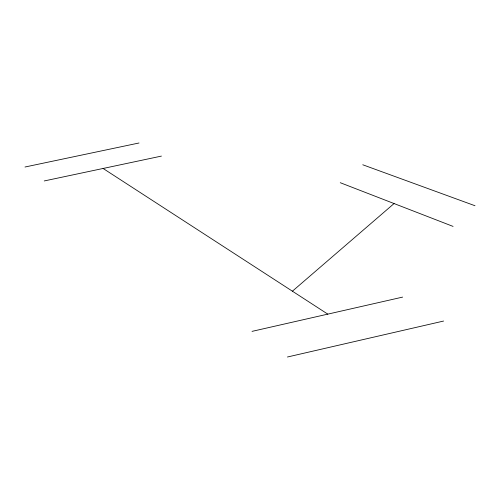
<?xml version="1.0" encoding="UTF-8"?>
<svg xmlns="http://www.w3.org/2000/svg" width="500" height="500" viewBox="0 0 500 500"><rect width="100%" height="100%" fill="white"/><g stroke="black" fill="none" stroke-linecap="round" stroke-linejoin="round"><path stroke-width="0.75" d="M292.4 291.194L394.069 203.55M287.431 357.006L443.606 321.044M252.025 331.375L402.638 297.1M44.25 180.95L161.425 156.094M25 167.013L139.006 142.994M362.775 164.769L475 205.738M340.256 182.7L453.075 226.412M103.106 168.469L327.788 314.131"/></g></svg>
